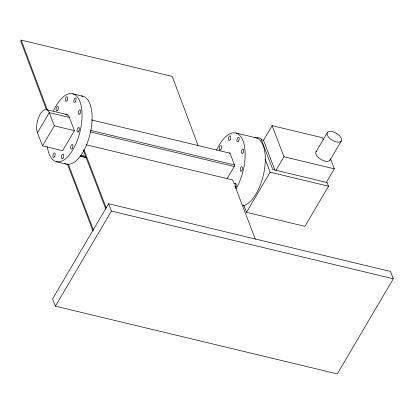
<?xml version="1.0" encoding="UTF-8"?>
<svg xmlns="http://www.w3.org/2000/svg" width="414" height="414" viewBox="0 0 414 414"><rect width="100%" height="100%" fill="white"/><g stroke="black" fill="none" stroke-linecap="round" stroke-linejoin="round"><path stroke-width="0.62" d="M37.462 132.703L49.276 112.639L69.412 117.472L74.442 130.653L62.628 150.717L42.492 145.883L37.462 132.703A13.388 6.122 -76.5 0 1 40.153 114.254A13.388 6.122 -76.5 0 1 49.276 112.639L54.306 125.815L42.492 145.883M108.592 203.745L52.604 298.846L55.398 306.169L337.312 373.889L393.3 278.788L390.505 271.465L108.592 203.745L111.387 211.068L55.398 306.169M226.975 178.889L234.246 166.537A1.164 0.533 -76.5 0 0 234.479 164.932L230.008 153.221L91.39 119.925M274.937 170.175L263.511 140.258L272.117 125.644L322.454 137.738L323.355 140.087M257.317 138.618L256.861 137.417L260.887 138.385L272.769 169.497L327.138 182.558L328.535 186.217L304.906 226.354L246.511 212.325L270.14 172.193L265.1 159.002M276.029 170.289L283.994 156.756L272.117 125.644M315.965 151.928L327.355 132.578M329.974 160.249L341.296 141.019A8.151 4.026 30.5 0 0 332.763 131.776A8.151 4.026 30.5 0 0 328.918 137.598A8.151 4.026 30.5 0 0 341.296 141.019M326.154 182.75L334.336 168.85L330.522 158.862M198.073 145.443L172.24 76.388L21.217 40.111L20.7 40.976L46.534 110.031M72.823 93.823L82.888 96.239M235.928 133.003L256.064 137.841M261.094 139.678L263.511 140.258M283.994 156.756L334.336 168.85M46.554 109.663L66.69 114.502M270.14 172.193L328.535 186.217M90.221 130.281L234.479 164.932M90.614 132.035L234.246 166.537M54.306 125.815L74.442 130.653M86.05 144.724L232.689 179.95L234.086 183.614L236.327 184.147M236.606 186.212L234.924 185.808L255.35 239.287M234.971 186.812L236.089 187.081M80.797 155.167L85.812 156.373M80.28 156.037L86.547 157.543M80.083 156.223L86.35 157.729M56.206 161.677L66.271 164.094M111.387 211.068L393.3 278.788M243.763 205.132L246.511 212.325M83.902 149.526L106.16 207.812M83.39 150.401L105.875 209.287M68.326 164.172L93.564 230.272M67.353 163.846L93.052 231.141M21.217 40.111L47.274 109.767M65.407 114.461A13.388 6.122 -76.5 0 1 69.412 117.472M81.258 96.007A34.931 15.97 -76.5 0 1 90.035 134.208A34.931 15.97 -76.5 0 1 64.744 163.504M53.463 110.916A34.931 15.97 -76.5 0 1 79.669 100.949A34.931 15.97 -76.5 0 1 70.913 152.802A34.931 15.97 -76.5 0 1 47.393 146.872M66.235 114.766A3.493 1.599 -76.5 0 1 67.378 115.32M254.434 137.603A34.931 15.97 -76.5 0 1 264.303 170.552A34.931 15.97 -76.5 0 1 242.79 205.805M216.569 150.101A34.931 15.97 -76.5 0 1 242.195 138.861A34.931 15.97 -76.5 0 1 236.006 188.893M234.712 183.992A2.329 1.066 -76.5 0 1 236.011 184.587A2.329 1.066 -76.5 0 1 235.343 187.589M229.366 153.149A1.164 0.533 -76.5 0 1 230.008 153.221M330.341 159.074A8.151 4.026 30.5 0 1 320.948 159.442A8.151 4.026 30.5 0 1 316.829 151.069M57.862 110.083A2.329 1.066 -76.5 0 0 57.8 106.455A2.329 1.066 -76.5 0 0 56.076 109.612A2.329 1.066 -76.5 0 0 57.862 110.083M54.591 156.715A2.329 1.066 -76.5 0 0 54.695 152.973A2.329 1.066 -76.5 0 0 52.889 155.928A2.329 1.066 -76.5 0 0 54.591 156.715M63.145 157.874A2.329 1.066 -76.5 0 0 63.109 154.225A2.329 1.066 -76.5 0 0 61.375 157.351A2.329 1.066 -76.5 0 0 63.145 157.874M72.393 148.15A2.329 1.066 -76.5 0 0 72.336 144.522A2.329 1.066 -76.5 0 0 70.613 147.679A2.329 1.066 -76.5 0 0 72.393 148.15M78.815 131.254A2.329 1.066 -76.5 0 0 78.836 127.564A2.329 1.066 -76.5 0 0 77.071 130.622A2.329 1.066 -76.5 0 0 78.815 131.254M80.068 113.431A2.329 1.066 -76.5 0 0 80.016 109.798A2.329 1.066 -76.5 0 0 78.287 112.944A2.329 1.066 -76.5 0 0 80.068 113.431M75.498 101.803A2.329 1.066 -76.5 0 0 75.602 98.061A2.329 1.066 -76.5 0 0 73.801 101.016A2.329 1.066 -76.5 0 0 75.498 101.803M67.084 100.405A2.329 1.066 -76.5 0 0 67.047 96.757A2.329 1.066 -76.5 0 0 65.314 99.888A2.329 1.066 -76.5 0 0 67.084 100.405M220.967 149.263A2.329 1.066 -76.5 0 0 220.905 145.635A2.329 1.066 -76.5 0 0 219.182 148.792A2.329 1.066 -76.5 0 0 220.967 149.263M241.911 170.459A2.329 1.066 -76.5 0 0 241.957 166.754A2.329 1.066 -76.5 0 0 240.182 169.776A2.329 1.066 -76.5 0 0 241.911 170.459M243.178 152.606A2.329 1.066 -76.5 0 0 243.121 148.978A2.329 1.066 -76.5 0 0 241.398 152.129A2.329 1.066 -76.5 0 0 243.178 152.606M238.64 140.931A2.329 1.066 -76.5 0 0 238.681 137.231A2.329 1.066 -76.5 0 0 236.906 140.263A2.329 1.066 -76.5 0 0 238.64 140.931M230.189 139.59A2.329 1.066 -76.5 0 0 230.158 135.942A2.329 1.066 -76.5 0 0 228.419 139.068A2.329 1.066 -76.5 0 0 230.189 139.59"/></g></svg>
